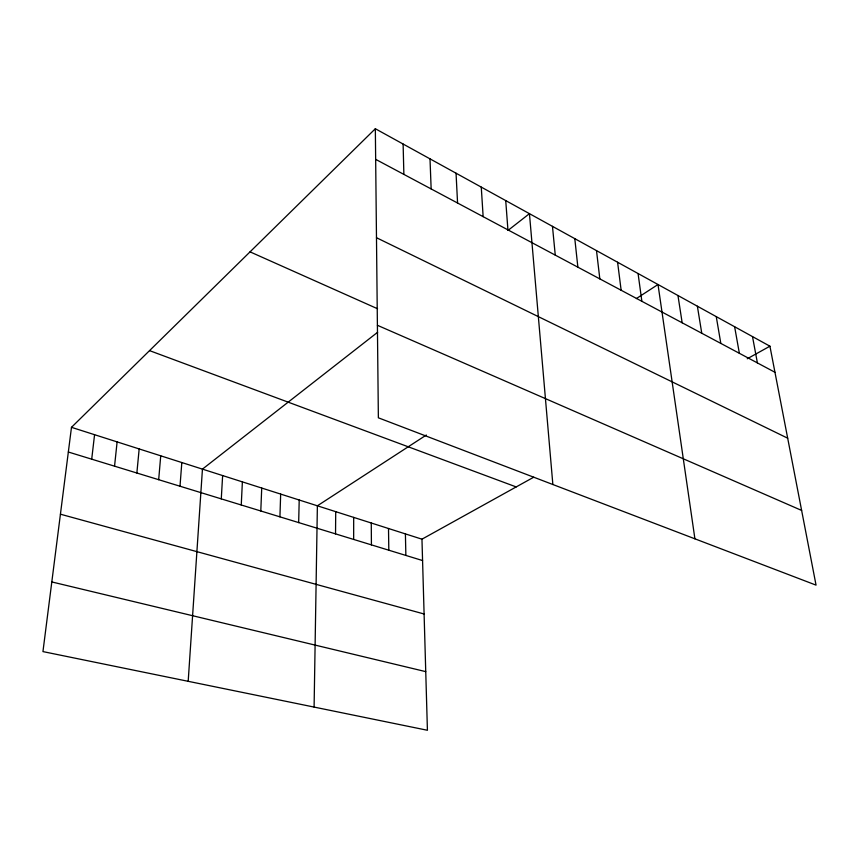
<?xml version="1.0" encoding="UTF-8"?>
<svg xmlns="http://www.w3.org/2000/svg" width="859" height="859" viewBox="0 0 859 859"><rect width="100%" height="100%" fill="white"/><g stroke="black" fill="none" stroke-linecap="round" stroke-linejoin="round"><path stroke-width="1.29" d="M353.661 539.441L353.683 517.397M335.536 533.89L335.719 511.663M314.093 707.075L317.379 505.811L426.332 435.03M298.664 522.594L299.211 500.013M279.927 516.85L280.668 494.086M260.792 510.987L261.727 488.052M241.25 504.995L242.388 481.878M221.278 498.875L222.631 475.564M188.185 681.316L202.445 469.132L377.659 332.24M180.003 486.237L181.818 462.539M158.679 479.698L160.73 455.818M136.86 473.019L139.169 448.935M114.548 466.179L117.114 441.891M91.709 459.178L94.565 434.697M375.34 128.732L378.368 417.807L816.05 585.129L769.922 346.198L375.34 128.732L71.48 427.331L42.95 651.594L427.417 730.268L421.962 539.184L533.718 477.207M508.088 230.352L529.445 213.666L552.863 484.508M636.369 298.578L658.005 284.512L694.91 538.818M747.255 358.772L769.922 346.198M51.808 581.94L425.742 671.631M60.431 514.197L424.099 613.992M68.344 452.017L422.574 560.551M71.48 427.331L421.962 539.184M149.541 350.622L516.184 486.924M377.402 325.293L801.63 510.429M250.044 251.859L377.563 308.757M376.489 237.718L787.682 438.197M375.662 159.345L774.958 372.28M752.505 336.599L757.402 362.917M734.628 326.742L739.363 353.296M716.256 316.617L720.819 343.407M697.379 306.212L701.76 333.249M677.966 295.517L682.164 322.791M638.076 273.538L641.866 301.305M617.589 262.242L621.143 290.256M596.5 250.624L599.829 278.885M574.8 238.662L577.871 267.181M552.466 226.347L555.258 255.123M505.726 200.587L507.927 229.879M481.265 187.112L483.145 216.661M456.043 173.207L457.568 203.025M430.005 158.861L431.154 188.937M403.118 144.044L403.87 174.388M405.405 533.901L405.867 555.44M388.504 528.51L388.816 550.211M371.271 523.013L371.421 544.885"/></g></svg>
